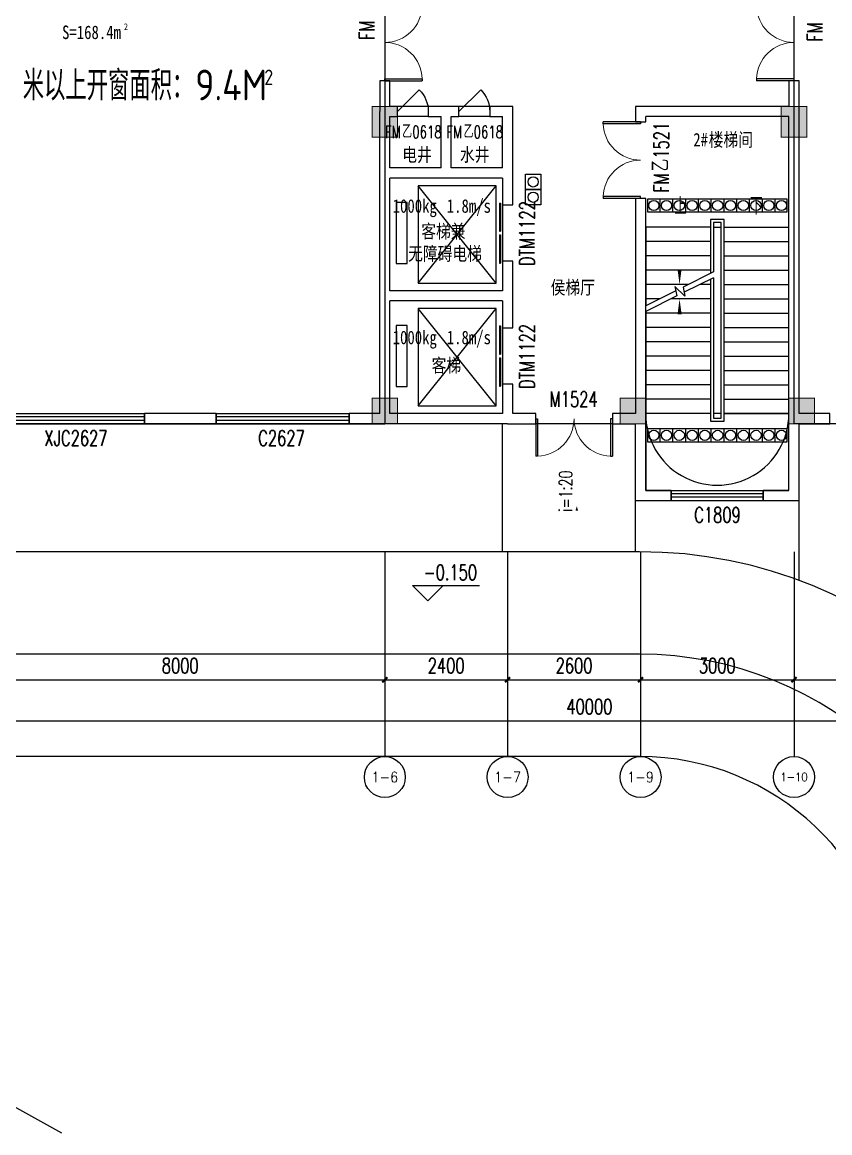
# Model space of a CAD drawing. Extents: x -6243262 to 3079315, y -2914302 to 172723.
# Drawn here: x -6228319 to -6212530, y -693197 to -671504 of the extents above; entities that cross this region are included whole.
import ezdxf
from ezdxf.enums import TextEntityAlignment as Align

# ---------------------------------------------------------------- set-up
doc = ezdxf.new("R2010")
doc.units = 0
doc.header["$LTSCALE"] = 1000
for name, color, linetype in [('0-柱网', 2, 'Continuous'), ('A-DOOR-IDEN', 7, 'Continuous'), ('AXIS_TEXT', 7, 'Continuous'), ('DOOR_FIRE_TEXT', 7, 'Continuous'), ('STAIR', 2, 'Continuous'), ('WINDOW_TEXT', 7, 'Continuous')]:
    doc.layers.add(name, color=color, linetype=linetype)
doc.styles.add('-宋体', font='', dxfattribs={"width": 0.8})
doc.styles.add('_TCH_AXIS', font='COMPLEX', dxfattribs={"bigfont": 'GBCBIG'})
doc.styles.add('_TCH_DIM', font='SIMPLEX', dxfattribs={"bigfont": 'GBCBIG'})
doc.styles.add('_TCH_DIM_T3', font='SIMPLEX', dxfattribs={"width": 0.7058823529411765, "bigfont": 'GBCBIG'})
doc.styles.add('_TCH_WINDOW', font='SIMPLEX', dxfattribs={"height": 3.5, "bigfont": 'GBCBIG'})
doc.styles.add('COMPLEX', font='COMPLEX')
doc.styles.get("Standard").update_dxf_attribs({"font": 'gbenor.shx', "bigfont": 'gbcbig.shx'})
doc.styles.get('-宋体').set_extended_font_data('SimSun')
doc.dimstyles.new('_TCH_ARCH&&100', dxfattribs={"dimtxt": 297.5, "dimasz": 100, "dimexe": 250, "dimexo": 300, "dimgap": 126.25, "dimtad": 1, "dimdec": 0, "dimzin": 0, "dimdsep": 46, "dimtxsty": '_TCH_DIM_T3', "dimblk": 'ARCHTICK', "dimcen": 0.09, "dimclrt": 7, "dimazin": 2, "dimtfac": 1, "dimtdec": 0, "dimtix": 1, "dimtmove": 2, "dimatfit": 3, "dimfxl": 0, "dimtolj": 1, "dimtzin": 0, "dimarcsym": 0})

# ---------------------------------------------------------------- blocks, each defined once
blk = doc.blocks.new('1#柱网')
at = {"layer": '0-柱网'}
for points in [[(509855.0369501361, 85967.18704769744), (509855.0369501361, 85367.18704769744), (510355.0369501361, 85367.18704769744), (510355.0369501361, 85967.18704769744)], [(517855.0369501361, 85967.18704769744), (517855.0369501361, 85367.18704769744), (518355.0369501361, 85367.1870476975), (518355.0369501361, 85967.18704769744)], [(509855.0369501241, 80267.18704769424), (509855.0369501241, 79767.18704769424), (510355.0369501241, 79767.18704769424), (510355.0369501241, 80267.18704769424)], [(514705.0369501368, 80267.18704766293), (514705.0369501367, 79767.18704766287), (515205.0369501367, 79767.18704766287), (515205.0369501367, 80267.18704766287)], [(518005.036950135, 80267.18704769424), (518005.036950135, 79767.18704769424), (518505.0369501349, 79767.18704769424), (518505.036950135, 80267.18704769424)]]:
    blk.add_hatch(color=0, dxfattribs=at).paths.add_polyline_path(points)
at = {"layer": '0-柱网', "color": 0, "const_width": 20}
for points in [[(509855.0369501361, 85967.18704769744), (509855.0369501361, 85367.18704769744), (510355.0369501361, 85367.18704769744), (510355.0369501361, 85967.18704769744), (509855.0369501361, 85967.18704769744)], [(517855.0369501361, 85967.18704769744), (517855.0369501361, 85367.18704769744), (518355.0369501361, 85367.1870476975), (518355.0369501361, 85967.18704769744), (517855.0369501361, 85967.18704769744)], [(509855.0369501241, 80267.18704769424), (509855.0369501241, 79767.18704769424), (510355.0369501241, 79767.18704769424), (510355.0369501241, 80267.18704769424), (509855.0369501241, 80267.18704769424)], [(514705.0369501368, 80267.18704766293), (514705.0369501367, 79767.18704766287), (515205.0369501367, 79767.18704766287), (515205.0369501367, 80267.18704766287), (514705.0369501368, 80267.18704766293)], [(518005.036950135, 80267.18704769424), (518005.036950135, 79767.18704769424), (518505.0369501349, 79767.18704769424), (518505.036950135, 80267.18704769424), (518005.036950135, 80267.18704769424)]]:
    blk.add_lwpolyline(points, dxfattribs=at)
blk = doc.blocks.new('swgertkjrk')
at = {"layer": 'STAIR', "color": 0}
blk.add_lwpolyline([(694437.5941404882, 3268467.743038364), (694437.5941404882, 3268167.743038364), (694137.5941404882, 3268167.743038364), (694137.5941404573, 3268467.743038333), (694437.5941405423, 3268467.743038331)], dxfattribs=at)
blk.add_circle((694287.5941404892, 3268317.743038336), 100, dxfattribs=at)
blk = doc.blocks.new('_AXISO')
at = {"color": 0}
blk.add_circle((0, 0), 0.5, dxfattribs=at)
at = {"layer": 'AXIS_TEXT', "color": 0, "style": 'COMPLEX', "width": 1.041666666666667}
blk.add_attdef('A', text='', height=0.56, dxfattribs=at).set_placement((-0.25, -0.28), (0.25, -0.28), align=Align.FIT)
blk = doc.blocks.new('_ArchTick')
at = {"color": 0, "linetype": 'ByBlock', "const_width": 0.4}
blk.add_lwpolyline([(-0.5, -0.5), (0.5, 0.5)], dxfattribs=at)
blk = doc.blocks.new('*D1744')
at = {"color": 0, "lineweight": -2, "transparency": 16777216}
for p, q in [((-6213229.571643659, -682148.0804902688), (-6213229.571643659, -684598.0804902688)), ((-6205229.571643659, -682148.0804902688), (-6205229.571643659, -684598.0804902688)), ((-6213229.571643659, -684348.0804902688), (-6205229.571643659, -684348.0804902688))]:
    blk.add_line(p, q, dxfattribs=at)
at = {"layer": 'Defpoints', "color": 0, "transparency": 16777216}
for p in [(-6213229.571643659, -681848.0804902688), (-6205229.571643659, -681848.0804902688), (-6205229.571643659, -684348.0804902688)]:
    blk.add_point(p, dxfattribs=at)
at = {"color": 0, "lineweight": -2, "transparency": 16777216, "xscale": 100, "yscale": 100, "zscale": 100, "rotation": 180}
blk.add_blockref('_ArchTick', (-6213229.571643659, -684348.0804902688), dxfattribs=at)
at = {"color": 0, "lineweight": -2, "transparency": 16777216, "xscale": 100, "yscale": 100, "zscale": 100}
blk.add_blockref('_ArchTick', (-6205229.571643659, -684348.0804902688), dxfattribs=at)
at = {"color": 7, "transparency": 16777216, "insert": (-6209229.571643659, -684073.0804902688), "char_height": 297.5, "attachment_point": 5, "style": '_TCH_DIM_T3'}
blk.add_mtext('\\A1;8000', dxfattribs=at)
blk = doc.blocks.new('*D1745')
at = {"color": 0, "lineweight": -2, "transparency": 16777216}
for p, q in [((-6216229.571643659, -682148.0804902688), (-6216229.571643659, -684598.0804902688)), ((-6213229.571643659, -682148.0804902688), (-6213229.571643659, -684598.0804902688)), ((-6216229.571643659, -684348.0804902688), (-6213229.571643659, -684348.0804902688))]:
    blk.add_line(p, q, dxfattribs=at)
at = {"layer": 'Defpoints', "color": 0, "transparency": 16777216}
for p in [(-6216229.571643659, -681848.0804902688), (-6213229.571643659, -681848.0804902688), (-6213229.571643659, -684348.0804902688)]:
    blk.add_point(p, dxfattribs=at)
at = {"color": 0, "lineweight": -2, "transparency": 16777216, "xscale": 100, "yscale": 100, "zscale": 100, "rotation": 180}
blk.add_blockref('_ArchTick', (-6216229.571643659, -684348.0804902688), dxfattribs=at)
at = {"color": 0, "lineweight": -2, "transparency": 16777216, "xscale": 100, "yscale": 100, "zscale": 100}
blk.add_blockref('_ArchTick', (-6213229.571643659, -684348.0804902688), dxfattribs=at)
at = {"color": 7, "transparency": 16777216, "insert": (-6214729.571643659, -684073.0804902688), "char_height": 297.5, "attachment_point": 5, "style": '_TCH_DIM_T3'}
blk.add_mtext('\\A1;3000', dxfattribs=at)
blk = doc.blocks.new('*D1746')
at = {"color": 0, "lineweight": -2, "transparency": 16777216}
for p, q in [((-6218829.571643659, -682148.0804902688), (-6218829.571643659, -684598.0804902688)), ((-6216229.571643659, -682148.0804902688), (-6216229.571643659, -684598.0804902688)), ((-6218829.571643659, -684348.0804902688), (-6216229.571643659, -684348.0804902688))]:
    blk.add_line(p, q, dxfattribs=at)
at = {"layer": 'Defpoints', "color": 0, "transparency": 16777216}
for p in [(-6218829.571643659, -681848.0804902688), (-6216229.571643659, -681848.0804902688), (-6216229.571643659, -684348.0804902688)]:
    blk.add_point(p, dxfattribs=at)
at = {"color": 0, "lineweight": -2, "transparency": 16777216, "xscale": 100, "yscale": 100, "zscale": 100, "rotation": 180}
blk.add_blockref('_ArchTick', (-6218829.571643659, -684348.0804902688), dxfattribs=at)
at = {"color": 0, "lineweight": -2, "transparency": 16777216, "xscale": 100, "yscale": 100, "zscale": 100}
blk.add_blockref('_ArchTick', (-6216229.571643659, -684348.0804902688), dxfattribs=at)
at = {"color": 7, "transparency": 16777216, "insert": (-6217529.571643659, -684073.0804902688), "char_height": 297.5, "attachment_point": 5, "style": '_TCH_DIM_T3'}
blk.add_mtext('\\A1;2600', dxfattribs=at)
blk = doc.blocks.new('*D1747')
at = {"color": 0, "lineweight": -2, "transparency": 16777216}
for p, q in [((-6221229.571643659, -682148.0804902688), (-6221229.571643659, -684598.0804902688)), ((-6218829.571643659, -682148.0804902688), (-6218829.571643659, -684598.0804902688)), ((-6221229.571643659, -684348.0804902688), (-6218829.571643659, -684348.0804902688))]:
    blk.add_line(p, q, dxfattribs=at)
at = {"layer": 'Defpoints', "color": 0, "transparency": 16777216}
for p in [(-6221229.571643659, -681848.0804902688), (-6218829.571643659, -681848.0804902688), (-6218829.571643659, -684348.0804902688)]:
    blk.add_point(p, dxfattribs=at)
at = {"color": 0, "lineweight": -2, "transparency": 16777216, "xscale": 100, "yscale": 100, "zscale": 100, "rotation": 180}
blk.add_blockref('_ArchTick', (-6221229.571643659, -684348.0804902688), dxfattribs=at)
at = {"color": 0, "lineweight": -2, "transparency": 16777216, "xscale": 100, "yscale": 100, "zscale": 100}
blk.add_blockref('_ArchTick', (-6218829.571643659, -684348.0804902688), dxfattribs=at)
at = {"color": 7, "transparency": 16777216, "insert": (-6220029.571643659, -684073.0804902688), "char_height": 297.5, "attachment_point": 5, "style": '_TCH_DIM_T3'}
blk.add_mtext('\\A1;2400', dxfattribs=at)
blk = doc.blocks.new('*D1748')
at = {"color": 0, "lineweight": -2, "transparency": 16777216}
for p, q in [((-6229229.571643659, -682148.0804902688), (-6229229.571643659, -684598.0804902688)), ((-6221229.571643659, -682148.0804902688), (-6221229.571643659, -684598.0804902688)), ((-6229229.571643659, -684348.0804902688), (-6221229.571643659, -684348.0804902688))]:
    blk.add_line(p, q, dxfattribs=at)
at = {"layer": 'Defpoints', "color": 0, "transparency": 16777216}
for p in [(-6229229.571643659, -681848.0804902688), (-6221229.571643659, -681848.0804902688), (-6221229.571643659, -684348.0804902688)]:
    blk.add_point(p, dxfattribs=at)
at = {"color": 0, "lineweight": -2, "transparency": 16777216, "xscale": 100, "yscale": 100, "zscale": 100, "rotation": 180}
blk.add_blockref('_ArchTick', (-6229229.571643659, -684348.0804902688), dxfattribs=at)
at = {"color": 0, "lineweight": -2, "transparency": 16777216, "xscale": 100, "yscale": 100, "zscale": 100}
blk.add_blockref('_ArchTick', (-6221229.571643659, -684348.0804902688), dxfattribs=at)
at = {"color": 7, "transparency": 16777216, "insert": (-6225229.571643659, -684073.0804902688), "char_height": 297.5, "attachment_point": 5, "style": '_TCH_DIM_T3'}
blk.add_mtext('\\A1;8000', dxfattribs=at)
blk = doc.blocks.new('*D1751')
at = {"color": 0, "lineweight": -2, "transparency": 16777216}
for p, q in [((-6237229.571643659, -682148.0804902688), (-6237229.571643659, -685398.0804902688)), ((-6197229.571643659, -682148.0804902688), (-6197229.571643659, -685398.0804902688)), ((-6237229.571643659, -685148.0804902688), (-6197229.571643659, -685148.0804902688))]:
    blk.add_line(p, q, dxfattribs=at)
at = {"layer": 'Defpoints', "color": 0, "transparency": 16777216}
for p in [(-6237229.571643659, -681848.0804902688), (-6197229.571643659, -681848.0804902688), (-6197229.571643659, -685148.0804902688)]:
    blk.add_point(p, dxfattribs=at)
at = {"color": 0, "lineweight": -2, "transparency": 16777216, "xscale": 100, "yscale": 100, "zscale": 100, "rotation": 180}
blk.add_blockref('_ArchTick', (-6237229.571643659, -685148.0804902688), dxfattribs=at)
at = {"color": 0, "lineweight": -2, "transparency": 16777216, "xscale": 100, "yscale": 100, "zscale": 100}
blk.add_blockref('_ArchTick', (-6197229.571643659, -685148.0804902688), dxfattribs=at)
at = {"color": 7, "transparency": 16777216, "insert": (-6217229.571643659, -684873.0804902688), "char_height": 297.5, "attachment_point": 5, "style": '_TCH_DIM_T3'}
blk.add_mtext('\\A1;40000', dxfattribs=at)
blk = doc.blocks.new('$WINLIB2D$00000001')
at = {"color": 0}
for points in [[(-0.4999999999999964, 0.5000000000000142), (-0.4999999999999964, -0.4999999999999858)], [(-0.4999999999999964, 0.5000000000000142), (0.5000000000000036, 0.5000000000000142)], [(0.5000000000000036, -0.4999999999999858), (0.5000000000000036, 0.5000000000000142)], [(0.5000000000000036, 0.1666666666666714), (-0.4999999999999964, 0.1666666666666714)], [(0.5000000000000036, -0.1666666666666572), (-0.4999999999999964, -0.1666666666666572)], [(-0.4999999999999964, -0.4999999999999858), (0.5000000000000036, -0.4999999999999858)]]:
    blk.add_lwpolyline(points, dxfattribs=at)
blk = doc.blocks.new('$DorLib2D$00000002')
at = {"color": 0}
for p, q in [((-0.5, -5.684341886080802e-17), (-0.5000000000000007, 0.4875)), ((-0.4750000000000007, 0.4875), (-0.5000000000000007, 0.4875)), ((-0.475, -2.842170943040401e-17), (-0.4750000000000007, 0.4875)), ((0.475, -2.842170943040401e-17), (0.4750000000000007, 0.4875)), ((0.4750000000000007, 0.4875), (0.5000000000000007, 0.4875)), ((0.5, -5.684341886080802e-17), (0.5000000000000007, 0.4875)), ((-0.5, -5.684341886080802e-17), (-0.475, -2.842170943040401e-17)), ((0.5, -5.684341886080802e-17), (0.475, -2.842170943040401e-17))]:
    blk.add_line(p, q, dxfattribs=at)
at = {"color": 0, "lineweight": 13}
for centre, start, end in [((-0.4875, -4.263256414560601e-17), 0, 88.53071641864632), ((0.4875, -4.263256414560601e-17), 91.4692835813537, 180)]:
    blk.add_arc(centre, 0.4875, start, end, dxfattribs=at)
blk = doc.blocks.new('$DORLIB2D$00000127')
at = {"color": 0}
for points in [[(-0.5333333333328483, 0.7948983154366971), (-0.5333333333328483, 0.690405644187237)], [(-0.03333333333284827, 0.7948983154366971), (-0.5333333333328483, 0.7948983154366971)], [(-0.03333333333284827, 0.7948983154366971), (-0.03333333333284827, 0.690405644187237)], [(0.5333333333328483, 0.7948983154366971), (0.03333333333284827, 0.7948983154366971)], [(0.03333333333284827, 0.7948983154366971), (0.03333333333284827, 0.690405644187237)], [(0.5333333333328483, 0.7948983154366971), (0.5333333333328483, 0.690405644187237)], [(-0.03333333333284827, 0.690405644187237), (-0.5333333333328483, 0.690405644187237)], [(0.5333333333328483, 0.690405644187237), (0.03333333333284827, 0.690405644187237)], [(0.5, 0.4999999999999858), (-0.5, 0.4999999999999858)]]:
    blk.add_lwpolyline(points, dxfattribs=at)
blk = doc.blocks.new('$DorLib2D$00000114')
at = {"color": 0}
blk.add_line((0.4999999999999964, 3.552713678800501e-15), (-0.2071067811864751, 0.7071067811864857), dxfattribs=at)
blk.add_arc((0.5000000000013856, -1.154631945610163e-12), 1.000000000001696, 135, 180, dxfattribs=at)

msp = doc.modelspace()

# ---------------------------------------------------------------- linework, layer by layer
at = {"color": 8}
for p, q in [((-6221129.571643644, -672648.0804901123), (-6221329.571643657, -672648.0804901123)), ((-6221329.571643657, -672648.0804901123), (-6221329.57164366, -673248.080490266)), ((-6221129.571643677, -673148.0804903158), (-6221129.571643644, -672648.0804901123)), ((-6213129.571643634, -672648.0804907227), (-6213329.571643648, -672648.0804907227)), ((-6213329.571643648, -672648.0804907227), (-6213329.571643678, -673148.0804902344)), ((-6213129.57164366, -673248.080490266), (-6213129.571643634, -672648.0804907227)), ((-6221329.57164366, -674448.080490266), (-6221329.57164366, -673248.080490266)), ((-6220979.571643677, -673148.0804903666), (-6221129.571643677, -673148.0804903158)), ((-6221129.571643474, -674348.0804903158), (-6221129.571643474, -673348.0804903158)), ((-6221129.571643474, -673348.0804903158), (-6220979.571643677, -673348.0804902344)), ((-6220979.571643677, -673348.0804902344), (-6220979.571643677, -673148.0804903666)), ((-6220379.571643653, -673148.080490266), (-6220979.571643653, -673148.080490266)), ((-6220379.571643653, -673348.080490266), (-6220979.571643653, -673348.080490266)), ((-6220029.57164366, -673148.080490266), (-6220379.571643677, -673148.0804903393)), ((-6220379.571643677, -673148.0804903393), (-6220379.571643677, -673348.0804902344)), ((-6220379.571643677, -673348.0804902344), (-6220129.571643474, -673348.0804903158)), ((-6220129.571643474, -674348.0804903158), (-6220129.571643474, -673348.0804903158)), ((-6219779.571643677, -673148.0804899822), (-6220029.57164366, -673148.080490266)), ((-6219929.571643474, -673348.0804903158), (-6219779.571643677, -673348.0804902344)), ((-6219929.571643474, -674348.0804903158), (-6219929.571643474, -673348.0804903158)), ((-6219779.571643677, -673348.0804902344), (-6219779.571643677, -673148.0804899822)), ((-6219179.571643643, -673148.080490266), (-6219779.571643643, -673148.080490266)), ((-6219179.571643643, -673348.080490266), (-6219779.571643643, -673348.080490266)), ((-6218729.571643474, -673148.0804903158), (-6219179.571643677, -673148.0804900052)), ((-6219179.571643677, -673148.0804900052), (-6219179.571643677, -673348.0804902344)), ((-6219179.571643677, -673348.0804902344), (-6218929.571643474, -673348.0804903158)), ((-6218929.571643474, -674348.0804903158), (-6218929.571643474, -673348.0804903158)), ((-6218729.57164366, -674448.080490266), (-6218729.571643474, -673148.0804903158)), ((-6213329.571643678, -673148.0804902344), (-6216329.571643717, -673148.0804902344)), ((-6216329.571643717, -673148.0804902344), (-6216329.571643644, -673448.0804901123)), ((-6213329.571643637, -673348.0804902344), (-6216129.571643717, -673348.0804902344)), ((-6216129.571643772, -673448.0804901123), (-6216129.571643717, -673348.0804902344)), ((-6213329.57164366, -679248.080490266), (-6213329.571643637, -673348.0804902344)), ((-6213129.571643718, -679148.0804902649), (-6213129.57164366, -673248.080490266)), ((-6216329.571643644, -673448.0804901123), (-6216129.571643772, -673448.0804901123)), ((-6220129.571643474, -674348.0804903158), (-6221129.571643474, -674348.0804903158)), ((-6218929.571643474, -674348.0804903158), (-6219929.571643474, -674348.0804903158)), ((-6221329.57164366, -676848.080490266), (-6221329.57164366, -674448.080490266)), ((-6221129.571643677, -676748.0804903158), (-6221129.571643677, -674548.0804903158)), ((-6220029.57164366, -674548.080490266), (-6221129.571643677, -674548.0804903158)), ((-6218929.571643677, -674548.0804903158), (-6220029.57164366, -674548.080490266)), ((-6218929.571643677, -674548.0804903158), (-6218929.57164351, -675073.0804901123)), ((-6218729.571643677, -675073.0804901123), (-6218729.57164366, -674448.080490266)), ((-6219054.571643711, -674698.0804902785), (-6220574.571643655, -674698.0804902785)), ((-6220574.571643655, -674698.0804902785), (-6220574.571643655, -676598.0804902785)), ((-6220574.571643655, -676598.0804902785), (-6219054.571643711, -674698.0804902785)), ((-6219054.571643711, -676598.0804902785), (-6220574.571643655, -674698.0804902785)), ((-6219054.571643711, -676598.0804902785), (-6219054.571643711, -674698.0804902785)), ((-6220789.571643655, -675028.0804902785), (-6221004.571643655, -675028.0804902785)), ((-6221004.571643655, -675028.0804902785), (-6221004.571643655, -676218.0804902785)), ((-6220789.571643655, -676218.0804902785), (-6220789.571643655, -675028.0804902785)), ((-6218929.57164351, -675073.0804901123), (-6218729.571643677, -675073.0804901123)), ((-6216129.571643757, -674948.0804901123), (-6216329.571643645, -674948.0804901123)), ((-6216329.571643645, -674948.0804901123), (-6216329.571643718, -679148.080490347)), ((-6216129.57164366, -679248.080490266), (-6216129.571643757, -674948.0804901123)), ((-6216129.571643659, -675508.0804902657), (-6216129.571643737, -677042.031488289)), ((-6214864.571643528, -675508.0804901238), (-6216129.571643659, -675508.0804902657)), ((-6214594.57164357, -675358.0804896763), (-6214864.57164357, -675358.0804896763)), ((-6214864.57164357, -675358.0804896763), (-6214864.571643528, -676412.2925736854)), ((-6214654.571643695, -675418.0804896763), (-6214804.571643695, -675418.0804896763)), ((-6214804.571643695, -675418.0804896763), (-6214804.571643642, -676382.4235343137)), ((-6214804.571643659, -675508.0804902657), (-6214804.571643603, -676382.4235342941)), ((-6214804.571643659, -675508.0804902657), (-6214654.571643659, -675508.0804902657)), ((-6214654.571643695, -679238.0804896763), (-6214654.571643695, -675418.0804896763)), ((-6214654.571643659, -679148.0804902657), (-6214654.571643659, -675508.0804902657)), ((-6214594.57164357, -679298.0804920015), (-6214594.57164357, -675358.0804896763)), ((-6214594.571643687, -675508.0804901238), (-6213329.571643659, -675508.0804902657)), ((-6213329.571643659, -679148.0804902657), (-6213329.571643659, -675508.0804902657)), ((-6214864.571643528, -675788.0804904923), (-6216129.571643659, -675788.0804902657)), ((-6214594.571643687, -675788.0804904923), (-6213329.571643659, -675788.0804902657)), ((-6218729.571643677, -676173.0804901123), (-6218929.57164351, -676173.0804901123)), ((-6218929.57164351, -676173.0804901123), (-6218929.571643677, -676748.0804903158)), ((-6218729.57164366, -676848.080490266), (-6218729.571643677, -676173.0804901123)), ((-6214864.571643528, -676068.0804901238), (-6216129.571643659, -676068.0804902657)), ((-6214594.571643687, -676068.0804901238), (-6213329.571643659, -676068.0804902657)), ((-6221004.571643655, -676218.0804902785), (-6220789.571643655, -676218.0804902785)), ((-6214864.571643528, -676348.0804901238), (-6216129.571643659, -676348.0804902657)), ((-6214804.571643603, -676382.423534433), (-6215396.937461341, -676677.313500535)), ((-6214594.571643687, -676348.0804901238), (-6213329.571643659, -676348.0804902657)), ((-6220574.571643655, -676598.0804902785), (-6219054.571643711, -676598.0804902785)), ((-6214804.571643603, -676494.1294918328), (-6215376.359496001, -676778.7753901602)), ((-6214864.571643528, -676523.9985314255), (-6214864.57164357, -679298.0804920015)), ((-6214804.571643603, -676494.1294920492), (-6214804.571643659, -679148.0804902657)), ((-6214804.571643641, -676494.1294920685), (-6214804.571643695, -679238.0804896763)), ((-6218929.571643677, -676748.0804903158), (-6221129.571643677, -676748.0804903158)), ((-6215298.039718061, -676628.0804905064), (-6216129.571643659, -676628.0804902657)), ((-6215539.918741542, -676748.4920588338), (-6216129.571643737, -677042.0314888635)), ((-6215361.471020303, -676852.1846420466), (-6215556.463423572, -676666.9167137252)), ((-6215556.463423572, -676666.9167137252), (-6215519.340776202, -676849.9539484609)), ((-6215396.937461341, -676677.313500535), (-6215361.471020303, -676852.1846420466)), ((-6214864.571643528, -676628.0804904923), (-6215073.648254956, -676628.0804905467)), ((-6214594.571643687, -676628.0804904923), (-6213329.571643659, -676628.0804902657)), ((-6221329.571643677, -679148.0804902719), (-6221329.57164366, -676848.080490266)), ((-6221129.571643677, -679148.0804903158), (-6221129.571643677, -676948.0804903158)), ((-6218929.571643677, -676948.0804903158), (-6221129.571643677, -676948.0804903158)), ((-6218929.571643677, -676948.0804903158), (-6218929.57164351, -677473.0804901123)), ((-6218729.571643729, -677473.0804901123), (-6218729.57164366, -676848.080490266)), ((-6215519.340776202, -676849.9539484609), (-6216129.571643737, -677153.7374462847)), ((-6215860.495033529, -676908.0804901667), (-6216129.571643659, -676908.0804902657)), ((-6214864.571643528, -676908.0804901238), (-6215636.103569999, -676908.0804901414)), ((-6214594.571643687, -676908.0804901238), (-6213329.571643659, -676908.0804902657)), ((-6219054.571643711, -677098.0804902785), (-6220574.571643655, -677098.0804902785)), ((-6220574.571643655, -677098.0804902785), (-6220574.571643655, -678998.0804902785)), ((-6220574.571643655, -678998.0804902785), (-6219054.571643711, -677098.0804902785)), ((-6219054.571643711, -678998.0804902785), (-6220574.571643655, -677098.0804902785)), ((-6219054.571643711, -678998.0804902785), (-6219054.571643711, -677098.0804902785)), ((-6216129.571643737, -677153.7374463521), (-6216129.571643659, -679148.0804902657)), ((-6214864.571643528, -677188.0804901238), (-6216129.571643659, -677188.0804902657)), ((-6214594.571643687, -677188.0804901238), (-6213329.571643659, -677188.0804902657)), ((-6220789.571643655, -677428.0804902785), (-6221004.571643655, -677428.0804902785)), ((-6221004.571643655, -677428.0804902785), (-6221004.571643655, -678618.0804902785)), ((-6220789.571643655, -678618.0804902785), (-6220789.571643655, -677428.0804902785)), ((-6218929.57164351, -677473.0804901123), (-6218729.571643729, -677473.0804901123)), ((-6214864.571643528, -677468.0804904923), (-6216129.571643659, -677468.0804902657)), ((-6214594.571643687, -677468.0804904923), (-6213329.571643659, -677468.0804902657)), ((-6214864.571643528, -677748.0804901238), (-6216129.571643659, -677748.0804902657)), ((-6214594.571643687, -677748.0804901238), (-6213329.571643659, -677748.0804902657)), ((-6214864.571643528, -678028.0804901238), (-6216129.571643659, -678028.0804902657)), ((-6214594.571643687, -678028.0804901238), (-6213329.571643659, -678028.0804902657)), ((-6214864.571643528, -678308.0804904924), (-6216129.571643659, -678308.0804902657)), ((-6214594.571643687, -678308.0804904924), (-6213329.571643659, -678308.0804902657)), ((-6221004.571643655, -678618.0804902785), (-6220789.571643655, -678618.0804902785)), ((-6218729.571643737, -678573.0804901123), (-6218929.57164351, -678573.0804901123)), ((-6218929.57164351, -678573.0804901123), (-6218929.571643677, -679148.0804903158)), ((-6218729.571643678, -679148.080490347), (-6218729.571643737, -678573.0804901123)), ((-6214864.571643528, -678588.0804901238), (-6216129.571643659, -678588.0804902657)), ((-6214594.571643687, -678588.0804901238), (-6213329.571643659, -678588.0804902657)), ((-6220574.571643655, -678998.0804902785), (-6219054.571643711, -678998.0804902785)), ((-6214864.571643528, -678868.0804901238), (-6216129.571643659, -678868.0804902657)), ((-6214594.571643687, -678868.0804901238), (-6213329.571643659, -678868.0804902657)), ((-6224529.571643677, -679148.0804902916), (-6225929.571643677, -679148.0804902916)), ((-6225929.571643677, -679148.0804902916), (-6225929.571643677, -679348.0804902542)), ((-6224529.571643677, -679348.0804902535), (-6224529.571643677, -679148.0804902916)), ((-6221329.571643677, -679148.0804902719), (-6221929.571643677, -679148.0804902916)), ((-6221929.571643677, -679148.0804902916), (-6221929.571643678, -679348.0804902524)), ((-6218929.571643677, -679148.0804903158), (-6221129.571643677, -679148.0804903158)), ((-6218279.571643677, -679148.0804902549), (-6218729.571643678, -679148.080490347)), ((-6218279.571643678, -679348.0804902503), (-6218279.571643677, -679148.0804902549)), ((-6216329.571643718, -679148.080490347), (-6216779.571643677, -679148.0804902549)), ((-6216779.571643677, -679148.0804902549), (-6216779.571643677, -679348.0804901862)), ((-6214864.571643528, -679148.0804904924), (-6216129.571643659, -679148.0804902657)), ((-6216129.571643659, -679148.0804902657), (-6216129.571643659, -680648.0804902657)), ((-6214864.571643528, -679148.0804903739), (-6216129.571643659, -679148.0804902657)), ((-6214654.571643641, -679148.080490301), (-6214804.571643641, -679148.0804903739)), ((-6214594.571643687, -679148.0804904924), (-6213329.571643659, -679148.0804902657)), ((-6213329.571643659, -679148.0804902657), (-6214594.571643688, -679148.0804902966)), ((-6213329.571643659, -680648.0804902657), (-6213329.571643659, -679148.0804902657)), ((-6212529.571643677, -679148.0804902803), (-6213129.571643718, -679148.0804902649)), ((-6212529.571643677, -679348.0804902472), (-6212529.571643677, -679148.0804902803)), ((-6225929.571643677, -679348.0804902542), (-6224529.571643677, -679348.0804902535)), ((-6221929.571643678, -679348.0804902524), (-6221229.57164366, -679348.080490266)), ((-6218829.57164366, -679348.080490266), (-6221229.57164366, -679348.080490266)), ((-6218829.57164366, -679348.080490266), (-6218279.571643678, -679348.0804902503)), ((-6216779.571643659, -679348.080490266), (-6218279.571643659, -679348.080490266)), ((-6216779.571643677, -679348.0804901862), (-6216329.571643555, -679348.0804901592)), ((-6216329.571643555, -680848.0804902344), (-6216329.571643555, -679348.0804901592)), ((-6216129.571643555, -680648.0804902344), (-6216129.57164366, -679248.080490266)), ((-6214864.57164357, -679298.0804920015), (-6214594.57164357, -679298.0804920015)), ((-6214804.571643695, -679238.0804896763), (-6214654.571643695, -679238.0804896763)), ((-6213329.571643881, -680648.0804902344), (-6213329.57164366, -679248.080490266)), ((-6213129.571643555, -679348.0804902649), (-6212529.571643677, -679348.0804902472)), ((-6213129.571643555, -680848.0804902344), (-6213129.571643555, -679348.0804902649)), ((-6215629.571643067, -680648.0804902661), (-6216129.571643555, -680648.0804902344)), ((-6216129.571643659, -680648.0804902657), (-6213329.571643659, -680648.0804902657)), ((-6215629.571643067, -680848.0804902649), (-6215629.571643067, -680648.0804902661)), ((-6213329.571643881, -680648.0804902344), (-6213829.571643677, -680648.0804902661)), ((-6213829.571643677, -680648.0804902661), (-6213829.571643677, -680848.0804902649)), ((-6216329.571643555, -680848.0804902344), (-6215629.571643067, -680848.0804902649)), ((-6213829.571643677, -680848.0804902649), (-6213129.571643555, -680848.0804902344)), ((-6216249.732652836, -681848.0804907938), (-6235910.768965864, -681848.080489546)), ((-6221229.571643657, -681848.0804902689), (-6221229.571643657, -685848.0804902689)), ((-6218829.571643657, -681848.0804902689), (-6218829.571643657, -685848.0804902689)), ((-6216229.571643657, -681848.0804902689), (-6216229.571643657, -685848.0804902689)), ((-6213229.57164366, -681848.0804902689), (-6213229.57164366, -685848.0804902689)), ((-6220390.164137867, -682804.7931885754), (-6220690.164137867, -682504.7931885754)), ((-6220690.164137867, -682504.7931885754), (-6219380.328994361, -682504.7931885754)), ((-6220390.164137867, -682804.7931885754), (-6220090.164137867, -682504.7931885754)), ((-6216249.732653052, -683848.0804907938), (-6236926.845984692, -683848.0804894815))]:
    msp.add_line(p, q, dxfattribs=at)
for points in [[(-6234229.57164366, -679348.0804902655), (-6234229.571643656, -673248.080490266), (-6232229.57164366, -673248.080490266), (-6232229.57164366, -665148.080490266), (-6221229.571643657, -665148.0804902642), (-6221229.571643679, -679348.0804902852)], [(-6213229.57164366, -665148.0804902642), (-6197129.571643656, -665148.0804902642), (-6197129.571643656, -679348.0804902661), (-6213229.57164366, -679348.0804902661)]]:
    msp.add_lwpolyline(points, close=True, dxfattribs=at)
at = {"color": 8, "flags": 128}
for points in [[(-6213362.071643659, -675208.0804902657), (-6213362.071643659, -674958.0804902657), (-6216097.071643667, -674958.0804902657), (-6216097.071643667, -675208.0804902657)], [(-6213362.071643632, -679698.0804902689), (-6213362.071643632, -679448.0804902689), (-6216097.071643639, -679448.0804902689), (-6216097.071643639, -679698.0804902689)]]:
    msp.add_lwpolyline(points, close=True, dxfattribs=at)
for points in [[(-6215847.071643667, -675208.0804902667), (-6215847.071643667, -674958.0804902667)], [(-6215597.071643667, -675208.0804902673), (-6215597.071643667, -674958.0804902673)], [(-6215347.071643667, -675208.0804902678), (-6215347.071643667, -674958.0804902678)], [(-6215097.071643667, -675208.0804902685), (-6215097.071643667, -674958.0804902685)], [(-6214847.071643667, -675208.0804902692), (-6214847.071643667, -674958.0804902692)], [(-6214597.071643667, -675208.0804902707), (-6214597.071643667, -674958.0804902707)], [(-6214347.071643667, -675208.0804902713), (-6214347.071643667, -674958.0804902713)], [(-6214097.071643667, -675208.080490272), (-6214097.071643667, -674958.080490272)], [(-6213847.071643667, -675208.0804902727), (-6213847.071643667, -674958.0804902727)], [(-6213597.071643667, -675208.0804902797), (-6213597.071643667, -674958.0804902797)], [(-6215847.071643639, -679698.0804902698), (-6215847.071643639, -679448.0804902698)], [(-6215597.071643639, -679698.0804902704), (-6215597.071643639, -679448.0804902704)], [(-6215347.071643639, -679698.080490271), (-6215347.071643639, -679448.080490271)], [(-6215097.071643639, -679698.0804902717), (-6215097.071643639, -679448.0804902717)], [(-6214847.071643639, -679698.0804902724), (-6214847.071643639, -679448.0804902724)], [(-6214597.071643639, -679698.0804902739), (-6214597.071643639, -679448.0804902739)], [(-6214347.071643639, -679698.0804902745), (-6214347.071643639, -679448.0804902745)], [(-6214097.071643639, -679698.0804902752), (-6214097.071643639, -679448.0804902752)], [(-6213847.071643639, -679698.0804902759), (-6213847.071643639, -679448.0804902759)], [(-6213597.071643639, -679698.0804902829), (-6213597.071643639, -679448.0804902829)]]:
    msp.add_lwpolyline(points, dxfattribs=at)
at = {"color": 8}
for points in [[(-6215467.071643659, -675368.0804902657, 0, 0, 0), (-6215467.071643659, -676628.0804902657, 0, 80.00000000000001, 0), (-6215467.071643659, -676328.0804902657, 0, 0, 0)], [(-6213992.071643659, -675368.0804902657, 0, 0, 0), (-6213992.071643659, -679898.0804902657, 0, 0, 0), (-6215467.071643659, -679898.0804902657, 0, 0, 0), (-6215467.071643659, -676908.0804902657, 0, 80.00000000000001, 0), (-6215467.071643659, -677208.0804902657, 0, 0, 0)], [(-6217475.949082855, -680215.595356459, 0, 0, 0), (-6217475.949082857, -681245.8148971318, 0, 53.33333333333334, 0), (-6217475.949082857, -681045.8148971318, 0, 0, 0)]]:
    msp.add_lwpolyline(points, format="xyseb", dxfattribs=at)
for points in [[(-6216329.57164371, -681848.0804907063), (-6218929.57164371, -681848.0804907063), (-6218929.571643678, -679348.080490266)], [(-6216329.571643682, -681848.0804907063), (-6216329.571643676, -680848.0804902683)], [(-6213129.571643635, -682406.2444777796), (-6213129.571643645, -680848.0804902683)]]:
    msp.add_lwpolyline(points, dxfattribs=at)
at = {"color": 8, "flags": 128}
msp.add_lwpolyline([(-6211110.277193663, -693197.0079657629), (-6211257.56292215, -690568.3639001655, 0.3979130014700611), (-6216249.732653306, -685848.0804908361), (-6233068.565858539, -685848.080489896, 0.7741749544979397), (-6234038.656535403, -689597.0584998078), (-6227548.301969717, -693197.0079657629)], format="xyb", dxfattribs=at)
at = {"color": 8}
for centre in [(-6215969.571643631, -675083.080490266), (-6215722.071643667, -675083.0804902666), (-6215472.071643667, -675083.0804902671), (-6215219.571643631, -675083.0804902678), (-6214972.071643667, -675083.0804902685), (-6214722.071643667, -675083.0804902691), (-6214472.071643667, -675083.0804902706), (-6214219.571643631, -675083.0804902713), (-6213972.071643667, -675083.080490272), (-6213722.071643667, -675083.0804902726), (-6213472.071643667, -675083.0804902796), (-6215969.571643604, -679573.0804902691), (-6215722.071643639, -679573.0804902697), (-6215472.071643639, -679573.0804902703), (-6215219.571643604, -679573.080490271), (-6214972.071643639, -679573.0804902717), (-6214722.071643639, -679573.0804902723), (-6214472.071643639, -679573.0804902738), (-6214219.571643604, -679573.0804902745), (-6213972.071643639, -679573.0804902752), (-6213722.071643639, -679573.0804902758), (-6213472.071643639, -679573.0804902827)]:
    msp.add_circle(centre, 100, dxfattribs=at)
for centre, radius, start, end in [((-6214729.571643664, -679148.0804901574), 1400.000000001017, 179.9999309510564, 6.904894364051408e-05), ((-6216249.732653803, -690848.0804907938), 8999.999999999998, 3.206990303756911, 90), ((-6216249.732653847, -690848.0804908392), 7000.000000045368, 3.206990303756911, 90)]:
    msp.add_arc(centre, radius, start, end, dxfattribs=at)

# ---------------------------------------------------------------- block references
msp.add_blockref('1#柱网', (-6731334.608593792, -759115.2675379601), dxfattribs=at)
at = {"color": 8, "zscale": 200}
for name, p, xscale, yscale, rotation in [('$DorLib2D$00000002', (-6221229.57164366, -671898.080490266), 1500, -1500, 90), ('$DorLib2D$00000002', (-6213229.57164366, -671898.080490266), 1500, 1500, 90), ('$DorLib2D$00000114', (-6220679.571643653, -673248.080490266), 600, -600, 180), ('$DorLib2D$00000114', (-6219479.571643643, -673248.080490266), 600, -600, 180), ('$DorLib2D$00000002', (-6216229.57164366, -674198.0804902583), -1500, 1500, 90)]:
    msp.add_blockref(name, p, dxfattribs=dict(at, xscale=xscale, yscale=yscale, rotation=rotation))
at = {"color": 8, "rotation": 90}
for p in [(-2950011.828605369, -1368910.674630677), (-2950011.828605338, -1369210.674630708)]:
    msp.add_blockref('swgertkjrk', p, dxfattribs=at)
at = {"color": 8}
ref = msp.add_blockref('$DORLIB2D$00000127', (-6218829.57164366, -675623.0804902257), dxfattribs=dict(at, xscale=1100, yscale=200, zscale=200, rotation=90))
ref.add_attrib('A', 'DTM1122', (-6218300.926538765, -676268.0804902259), dxfattribs={"layer": 'A-DOOR-IDEN', "color": 8, "height": 297.5, "rotation": 90, "style": '_TCH_WINDOW', "width": 0.7058823529411765})
ref = msp.add_blockref('$DORLIB2D$00000127', (-6218829.57164366, -678023.0804902257), dxfattribs=dict(at, xscale=1100, yscale=200, zscale=200, rotation=90))
ref.add_attrib('A', 'DTM1122', (-6218300.926538765, -678668.0804902259), dxfattribs={"layer": 'A-DOOR-IDEN', "color": 8, "height": 297.5, "rotation": 90, "style": '_TCH_WINDOW', "width": 0.7058823529411765})
ref = msp.add_blockref('$DorLib2D$00000002', (-6217529.571643659, -679248.080490266), dxfattribs=dict(at, xscale=-1500, yscale=1500, zscale=200, rotation=180))
ref.add_attrib('A', 'M1524', (-6218004.571643659, -679016.9353853865), dxfattribs={"layer": 'WINDOW_TEXT', "color": 8, "height": 297.5, "style": '_TCH_WINDOW', "width": 0.7058823529411765})
ref = msp.add_blockref('$WINLIB2D$00000001', (-6227229.57164366, -679248.080490266), dxfattribs=dict(at, xscale=-2600, yscale=-200, zscale=200, rotation=180))
ref.add_attrib('A', 'XJC2627', (-6227884.57164366, -679776.7255951611), dxfattribs={"layer": 'WINDOW_TEXT', "color": 8, "height": 297.5, "style": '_TCH_WINDOW', "width": 0.7058823529411765})
ref = msp.add_blockref('$WINLIB2D$00000001', (-6223229.57164366, -679248.080490266), dxfattribs=dict(at, xscale=-2600, yscale=-200, zscale=200, rotation=180))
ref.add_attrib('A', 'C2627', (-6223704.57164366, -679776.7255951611), dxfattribs={"layer": 'WINDOW_TEXT', "color": 8, "height": 297.5, "style": '_TCH_WINDOW', "width": 0.7058823529411765})
ref = msp.add_blockref('$WINLIB2D$00000001', (-6214729.57164366, -680748.080490266), dxfattribs=dict(at, xscale=-1800, yscale=-200, zscale=200, rotation=180))
ref.add_attrib('A', 'C1809', (-6215179.57164366, -681276.7255951611), dxfattribs={"layer": 'WINDOW_TEXT', "color": 8, "height": 297.5, "style": '_TCH_WINDOW', "width": 0.7058823529411765})
ref = msp.add_blockref('_AXISO', (-6221229.571643657, -686248.0804902689), dxfattribs=dict(at, xscale=800, yscale=800, zscale=800))
ref.add_attrib('A', '1-6', dxfattribs={"layer": 'AXIS_TEXT', "height": 199.7528767539895, "style": '_TCH_AXIS'}).set_placement((-6221491.152791787, -686347.9569286458), (-6220967.990495527, -686347.9569286458), align=Align.FIT)
ref = msp.add_blockref('_AXISO', (-6218829.571643657, -686248.0804902689), dxfattribs=dict(at, xscale=800, yscale=800, zscale=800))
ref.add_attrib('A', '1-7', dxfattribs={"layer": 'AXIS_TEXT', "height": 199.7528767539895, "style": '_TCH_AXIS'}).set_placement((-6219091.152791787, -686347.9569286458), (-6218567.990495527, -686347.9569286458), align=Align.FIT)
ref = msp.add_blockref('_AXISO', (-6216229.571643657, -686248.0804902689), dxfattribs=dict(at, xscale=800, yscale=800, zscale=800))
ref.add_attrib('A', '1-9', dxfattribs={"layer": 'AXIS_TEXT', "height": 199.7528767539895, "style": '_TCH_AXIS'}).set_placement((-6216491.152791787, -686347.9569286458), (-6215967.990495527, -686347.9569286458), align=Align.FIT)
ref = msp.add_blockref('_AXISO', (-6213229.57164366, -686248.0804902689), dxfattribs=dict(at, xscale=800, yscale=800, zscale=800))
ref.add_attrib('A', '1-10', dxfattribs={"layer": 'AXIS_TEXT', "height": 160.9148159171534, "style": '_TCH_AXIS'}).set_placement((-6213497.763003522, -686328.5378982275), (-6212961.380283798, -686328.5378982275), align=Align.FIT)

# ---------------------------------------------------------------- texts
at = {"color": 8, "style": '-宋体', "width": 0.8}
for s, height, p in [('S=168.4m', 264.3459915611814, (-6227539.388751054, -671832.8266983218)), ('2', 132.1729957805907, (-6226329.599721518, -671657.8266983218)), ('2#', 264.3459915611814, (-6215199.624352609, -673931.3711344409)), ('楼梯间', 264.3459915611814, (-6214897.177095225, -673931.3711344409)), ('电井', 264.3459915611814, (-6220889.115518771, -674223.3536668442)), ('水井', 264.3459915611814, (-6219760.072178703, -674223.3536668442)), ('1000kg', 264.3459915611814, (-6221076.075886622, -675225.7637331185)), ('1.8m/s', 264.3459915611814, (-6220017.510485779, -675225.7637331185)), ('客梯兼', 264.3459915611814, (-6220516.480029131, -675719.6998713249)), ('无障碍电梯', 264.3459915611814, (-6220773.775738316, -676157.0017668213)), ('侯梯厅', 264.3459915611814, (-6217987.516321196, -676816.4132394014)), ('1000kg', 264.3459915611814, (-6221076.075886622, -677793.7622537035)), ('1.8m/s', 264.3459915611814, (-6220017.510485779, -677793.7622537035)), ('客梯', 264.3459915611814, (-6220314.390955102, -678339.9571343266))]:
    msp.add_text(s, height=height, dxfattribs=at).set_placement(p)
at = {"color": 8}
for s, height, p in [('米以上开窗面积：', 578.7234042553191, (-6228307.834859586, -673030.0493568482)), ('9.4M', 600, (-6224937.622093629, -673030.0493568482)), ('2', 300, (-6223585.874928381, -672730.0493568482))]:
    msp.add_text(s, height=height, dxfattribs=at).set_placement(p)
at = {"color": 7, "style": '_TCH_DIM'}
for s, p in [('上', (-6215571.326962808, -675263.0804902657)), ('下', (-6214087.018452169, -675263.0804902657))]:
    msp.add_text(s, height=337.5886524822695, dxfattribs=at).set_placement(p)
at = {"color": 7, "style": '_TCH_DIM', "width": 0.7058823529411765}
msp.add_text('i=1:20', height=255, rotation=89.9999999998964, dxfattribs=at).set_placement((-6217565.949082857, -681064.1667850306))
msp.add_text('-0.150', height=297.5, dxfattribs=at).set_placement((-6220470.328994361, -682399.7931885754))
at = {"layer": 'DOOR_FIRE_TEXT', "color": 8, "style": '_TCH_WINDOW', "width": 0.7058823529411765}
for s, p in [('FM', (-6212674.676538765, -671885.4321843507)), ('1521', (-6215674.676538765, -674170.2081498333)), ('FM', (-6215674.676538765, -674835.9528306844))]:
    msp.add_text(s, height=297.5, rotation=90, dxfattribs=at).set_placement(p)
at = {"layer": 'DOOR_FIRE_TEXT', "color": 8, "style": '_TCH_WINDOW'}
msp.add_text('乙', height=337.5886524822695, rotation=90, dxfattribs=at).set_placement((-6215674.676538765, -674415.9528306844))
at = {"layer": 'WINDOW_TEXT', "color": 8, "style": '_TCH_WINDOW', "width": 0.7058823529411765}
msp.add_text('FM', height=297.5, rotation=90, dxfattribs=at).set_placement((-6221434.466748555, -671851.2684315015))
for s, p in [('FM', (-6221225.869515995, -673767.9755951611)), ('0618', (-6220693.273771314, -673767.9755951611)), ('FM', (-6220025.869515983, -673767.9755951611)), ('0618', (-6219493.273771303, -673767.9755951611))]:
    msp.add_text(s, height=238, dxfattribs=at).set_placement(p)
at = {"layer": 'WINDOW_TEXT', "color": 8, "style": '_TCH_WINDOW'}
for p in [(-6220889.869515995, -673767.9755951611), (-6219689.869515983, -673767.9755951611)]:
    msp.add_text('乙', height=270.0709219858156, dxfattribs=at).set_placement(p)

# ---------------------------------------------------------------- dimensions: what is measured, and where the dimension line sits
at = {"color": 8}
for p1, p2, distance, picture, middle in [((-6237229.571643659, -681848.0804902688), (-6197229.571643659, -681848.0804902688), -3300, '*D1751', (-6217229.571643659, -684873.0804902688)), ((-6229229.571643659, -681848.0804902688), (-6221229.571643659, -681848.0804902688), -2500, '*D1748', (-6225229.571643659, -684073.0804902688)), ((-6221229.571643659, -681848.0804902688), (-6218829.571643659, -681848.0804902688), -2500, '*D1747', (-6220029.571643659, -684073.0804902688)), ((-6218829.571643659, -681848.0804902688), (-6216229.571643659, -681848.0804902688), -2500, '*D1746', (-6217529.571643659, -684073.0804902688)), ((-6216229.571643659, -681848.0804902688), (-6213229.571643659, -681848.0804902688), -2500, '*D1745', (-6214729.571643659, -684073.0804902688)), ((-6213229.571643659, -681848.0804902688), (-6205229.571643659, -681848.0804902688), -2500, '*D1744', (-6209229.571643659, -684073.0804902688))]:
    dim = msp.add_aligned_dim(p1=p1, p2=p2, distance=distance, dimstyle='_TCH_ARCH&&100', dxfattribs=at)
    dim.commit()
    dim.dimension.update_dxf_attribs({"geometry": picture, "text_midpoint": middle})

doc.saveas('drawing.dxf')
